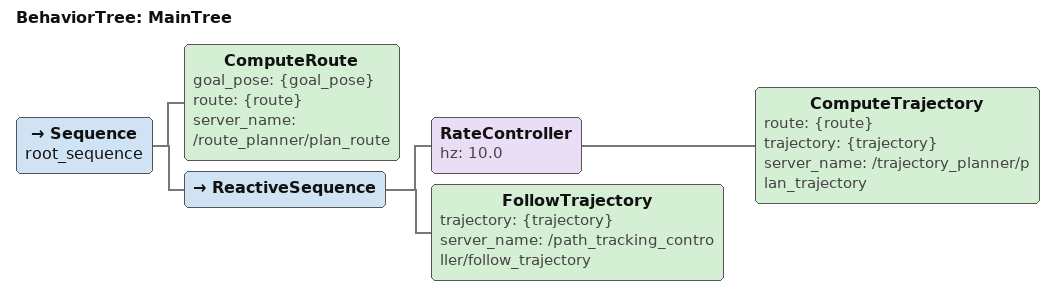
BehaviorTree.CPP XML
<root main_tree_to_execute = "MainTree" >
    <BehaviorTree ID="MainTree">
        <Sequence name="root_sequence">
            <ComputeRoute goal_pose="{goal_pose}" route="{route}" server_name="/route_planner/plan_route"/>
            <ReactiveSequence>
                <RateController hz="10.0">
                    <ComputeTrajectory route="{route}" trajectory="{trajectory}" server_name="/trajectory_planner/plan_trajectory"/>
                </RateController>
                <FollowTrajectory trajectory="{trajectory}" server_name="/path_tracking_controller/follow_trajectory"/>
            </ReactiveSequence>
        </Sequence>
    </BehaviorTree>
</root>
